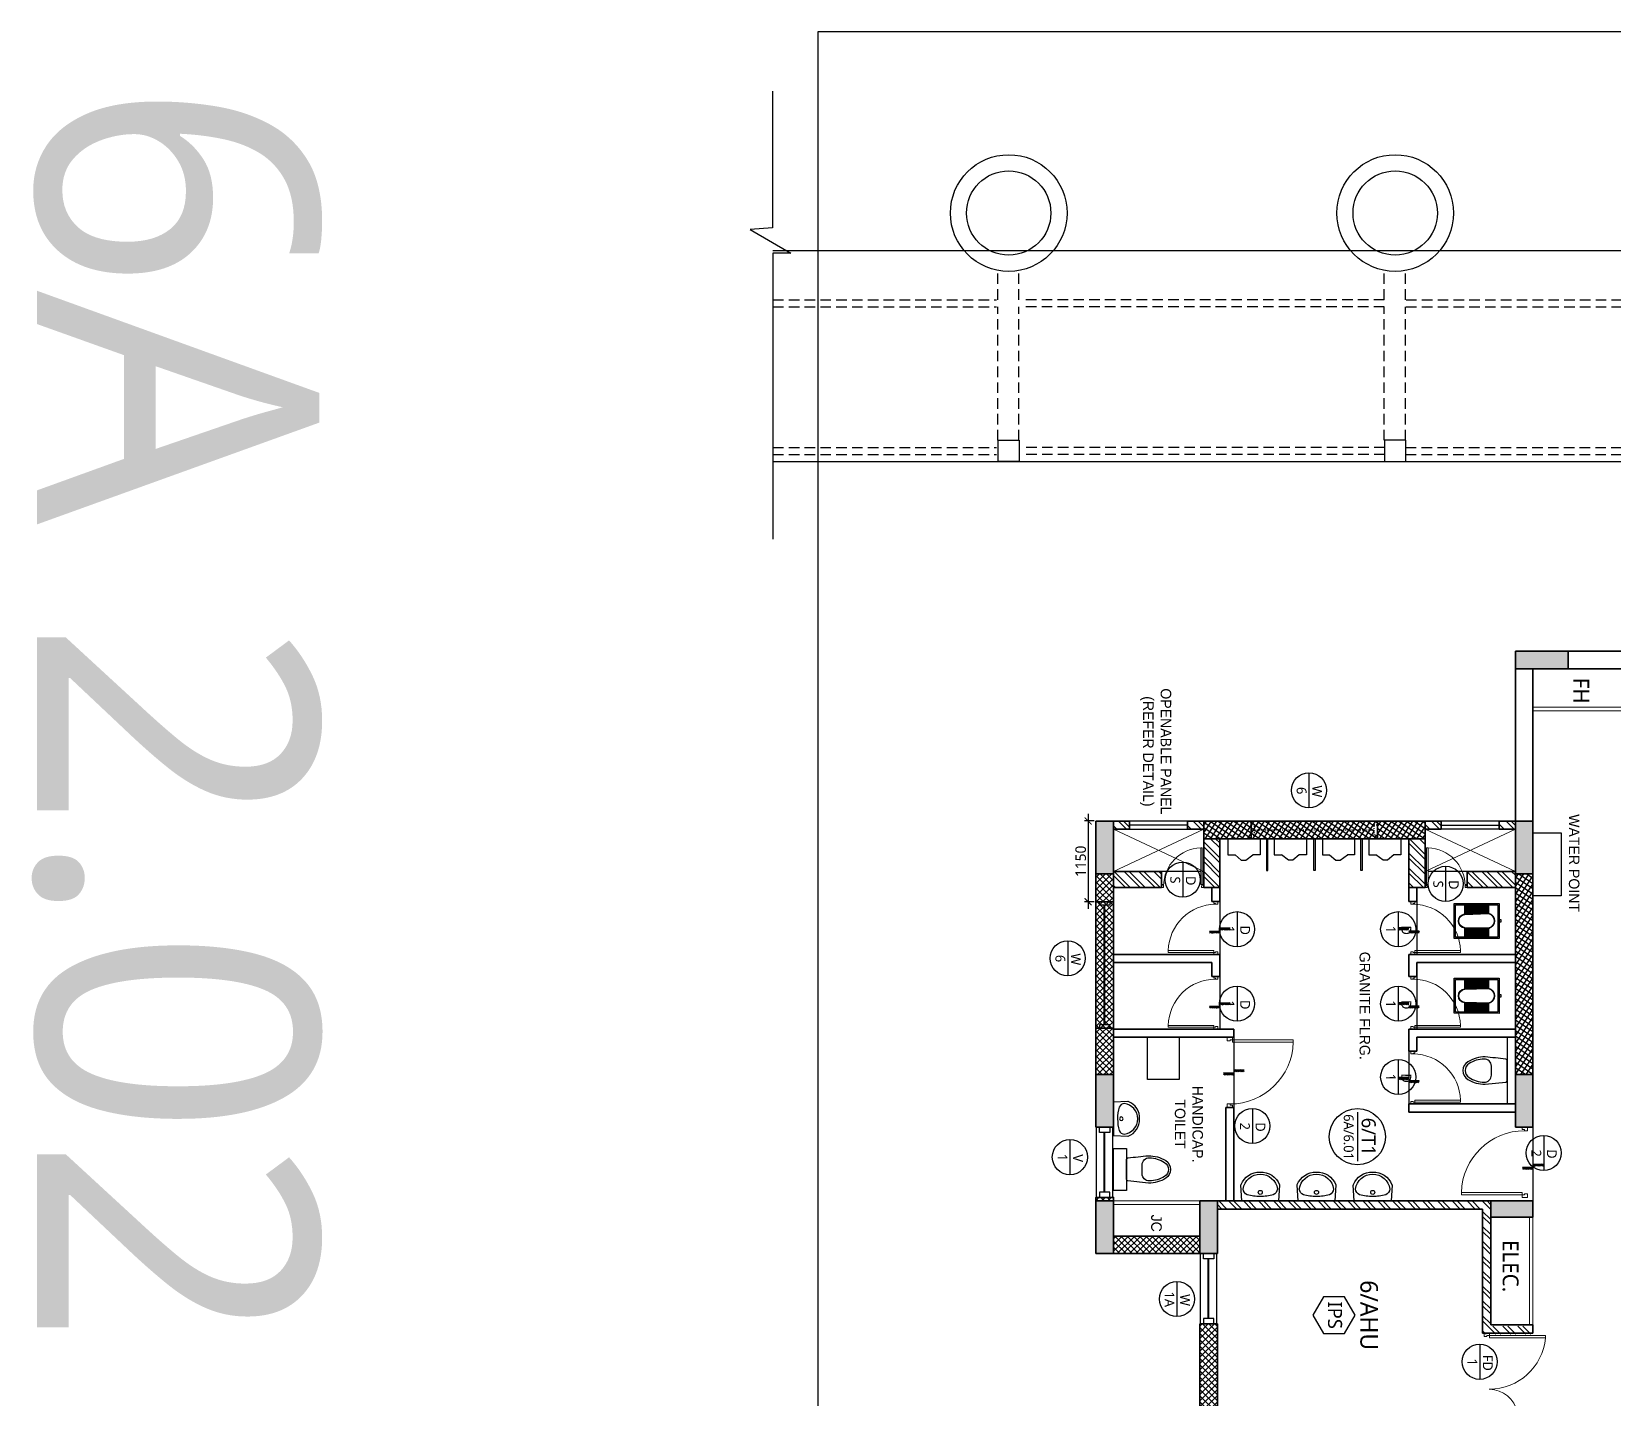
# Model space of a CAD drawing. Header units: millimetres. Extents: x -1127141 to 1597693, y -1835560 to -399335.
# Drawn here: x 1324417 to 1346928, y -497711 to -478260 of the extents above; entities that cross this region are included whole.
import ezdxf
from ezdxf.enums import TextEntityAlignment as Align

# ---------------------------------------------------------------- set-up
doc = ezdxf.new("R2010")
doc.units = ezdxf.units.MM
doc.header["$MEASUREMENT"] = 0
doc.header["$PDMODE"] = 67
for name, pattern in [('ACAD_ISO03W100', [30, 12, -18]), ('ACAD_ISO05W100', [36, 24, -3, 0, -3, 0, -3, 0, -3]), ('DASHED', [0.75, 0.5, -0.25])]:
    doc.linetypes.add(name, pattern=pattern)
for name, color, linetype in [('A-Anno Tags', 6, 'Continuous'), ('A-Elevation', 4, 'Continuous'), ('A-Sanitory', 181, 'Continuous'), ('A-Steps', 3, 'Continuous'), ('A-Wall Patt', 8, 'Continuous'), ('A-Window', 4, 'Continuous'), ('Anno_Frames', 7, 'Continuous'), ('Anno_Labels', 7, 'Continuous'), ('L-ELEV', 6, 'Continuous'), ('S-Conc Patt', 9, 'Continuous')]:
    doc.layers.add(name, color=color, linetype=linetype)
for name, color, linetype, lineweight in [('A-Detail Lines', 8, 'Continuous', 25), ('A-Door', 4, 'Continuous', 9), ('A-Wall Sec', 1, 'Continuous', 30), ('Ann_TitleBlock 2', 5, 'Continuous', 25), ('Anno_Tittleblock', 5, 'Continuous', 13), ('column hatch', 12, 'Continuous', 5), ('Hatch', 9, 'Continuous', 0), ('S-Concrete', 40, 'Continuous', 30)]:
    doc.layers.add(name, color=color, linetype=linetype, lineweight=lineweight)
doc.styles.add('IIITD @ 100', font='trebuc.ttf', dxfattribs={"height": 210})
doc.styles.get("Standard").update_dxf_attribs({"font": 'trebuc.ttf'})
doc.styles.add('TITLE', font='swissel.ttf', dxfattribs={"height": 4.3})
doc.dimstyles.new('IIITD_WD_M @ 100', dxfattribs={"dimscale": 100, "dimtxt": 1.5, "dimasz": 1, "dimexe": 0.5, "dimexo": 0.25, "dimgap": 0.3, "dimtad": 1, "dimdec": 0, "dimrnd": 5, "dimzin": 0, "dimdsep": 46, "dimtxsty": 'Standard', "dimblk": 'ARCHTICK', "dimcen": 0.2, "dimdle": 1, "dimclrd": 256, "dimclre": 256, "dimadec": 0, "dimazin": 0, "dimtfac": 1, "dimtdec": 0, "dimtofl": 0, "dimtmove": 0, "dimatfit": 0, "dimfxl": 2, "dimfxlon": 1, "dimtolj": 1, "dimtzin": 0, "dimlwd": -1, "dimlwe": -1, "dimarcsym": 0})

# ---------------------------------------------------------------- blocks, each defined once
blk = doc.blocks.new('ABL_Door_S - 1000 x 2100-11-3 Second Floor Lvl')
at = {"layer": 'A-Door', "color": 5}
for p, q in [((-500, 38), (-450, 38)), ((-500, -38), (-500, 38)), ((-450, 38), (-450, -3)), ((450, 38), (450, -3)), ((500, 38), (450, 38)), ((500, -38), (500, 38)), ((-500, -38), (-465, -38)), ((-465, -3), (-450, -3)), ((-465, -38), (-465, -3)), ((-430, -38), (-465, -38)), ((465, -3), (450, -3)), ((465, -38), (465, -3)), ((500, -38), (465, -38))]:
    blk.add_line(p, q, dxfattribs=at)
at = {"layer": 'A-Door', "color": 5, "lineweight": 18}
for p, q in [((-465, -38), (-465, -903)), ((-430, -38), (-430, -903)), ((-430, -903), (-465, -903))]:
    blk.add_line(p, q, dxfattribs=at)
at = {"layer": 'A-Door'}
blk.add_arc((-450, -2), 900, 271.2981, 359.9894, dxfattribs=at)
blk = doc.blocks.new('Door 1200')
at = {"layer": 'A-Door', "color": 5, "lineweight": 18}
for p, q in [((524084, 16182), (524084, 16132)), ((524084, 16182), (524159, 16182)), ((524084, 16132), (524124, 16132)), ((524124, 16147), (524124, 16132)), ((524159, 16147), (524124, 16147)), ((524159, 16182), (524159, 16147)), ((524159, 16147), (524557, 16147)), ((524159, 16112), (524159, 16147)), ((524159, 16112), (524557, 16112)), ((524557, 16147), (524557, 16112)), ((524084, 15032), (524124, 15032)), ((524084, 14982), (524084, 15032)), ((524084, 14982), (524159, 14982)), ((524124, 15017), (524124, 15032)), ((524159, 15017), (524124, 15017)), ((524159, 15052), (524159, 15017)), ((524159, 15052), (524958, 15052)), ((524159, 14982), (524159, 15017)), ((524159, 15017), (524958, 15017)), ((524958, 15017), (524958, 15052))]:
    blk.add_line(p, q, dxfattribs=at)
at = {"layer": 'A-Door', "lineweight": 18}
for centre, radius, start, end in [((524155, 16193), 411, 270.5695, 348.692), ((524157, 14978), 804, 5.3147, 89.8716)]:
    blk.add_arc(centre, radius, start, end, dxfattribs=at)
blk = doc.blocks.new('Col Hostel Boys')
at = {"layer": 'S-Conc Patt'}
h = blk.add_hatch(color=256, dxfattribs=at)
h.paths.add_polyline_path([(288406, -75967), (288856, -75967), (288856, -76217), (288406, -76217)])
h.paths.add_polyline_path([(288406, -75667), (288856, -75667), (288856, -75917), (288406, -75917)])
h.paths.add_polyline_path([(306515, -68895), (307251, -68752), (307298, -68997), (306562, -69140)])
h.paths.add_polyline_path([(290847, -72197), (290799, -71951), (291820, -71753), (291868, -71998)])
h.paths.add_polyline_path([(303510, -69735), (303462, -69490), (304483, -69291), (304531, -69537)])
h.paths.add_polyline_path([(300344, -70351), (300296, -70105), (301317, -69907), (301365, -70152)])
h.paths.add_polyline_path([(297178, -70966), (297131, -70721), (298152, -70522), (298199, -70768)])
h.paths.add_polyline_path([(294013, -71581), (293965, -71336), (294986, -71137), (295033, -71383)])
h.paths.add_polyline_path([(301924, -61578), (301877, -61333), (302897, -61134), (302945, -61380)])
h.paths.add_polyline_path([(298759, -62193), (298711, -61948), (299732, -61750), (299779, -61995)])
h.paths.add_polyline_path([(295592, -62807), (295545, -62561), (296566, -62363), (296613, -62608)])
h.paths.add_polyline_path([(286095, -64653), (286047, -64407), (287068, -64209), (287116, -64454)])
h.paths.add_polyline_path([(289261, -64038), (289213, -63792), (290234, -63594), (290282, -63839)])
h.paths.add_polyline_path([(292427, -63422), (292379, -63177), (293400, -62978), (293448, -63224)])
h.paths.add_polyline_path([(300549, -66714), (300593, -66940), (299857, -67083), (299813, -66857)])
h.paths.add_polyline_path([(300219, -65017), (300263, -65242), (299527, -65385), (299483, -65160)])
h.paths.add_polyline_path([(294217, -67945), (294261, -68171), (293525, -68314), (293481, -68088)])
h.paths.add_polyline_path([(293887, -66247), (293931, -66473), (293195, -66616), (293151, -66390)])
h.paths.add_polyline_path([(287865, -69180), (287909, -69405), (287173, -69549), (287129, -69323)])
h.paths.add_polyline_path([(287535, -67482), (287579, -67708), (286843, -67851), (286799, -67625)])
h.paths.add_polyline_path([(310825, -66438), (310682, -65702), (310927, -65654), (311071, -66390)])
h.paths.add_polyline_path([(283908, -75917), (283158, -75917), (283158, -75667), (283908, -75667)])
h.paths.add_polyline_path([(280813, -75917), (280063, -75917), (280063, -75667), (280813, -75667)])
h.paths.add_polyline_path([(277778, -75917), (277028, -75917), (277028, -75667), (277778, -75667)])
h.paths.add_polyline_path([(306738, -65512), (306149, -65626), (306193, -65852), (306782, -65738)])
h.paths.add_polyline_path([(310231, -63380), (310088, -62644), (310333, -62597), (310476, -63333)])
h.paths.add_polyline_path([(309492, -59577), (309348, -58841), (309594, -58793), (309737, -59530)])
h.paths.add_polyline_path([(305137, -59660), (305579, -59574), (305623, -59800), (305181, -59885)])
h.paths.add_polyline_path([(305728, -62122), (305642, -61680), (305868, -61636), (305953, -62078)])
h.paths.add_polyline_path([(307471, -59664), (307385, -59223), (307611, -59179), (307697, -59621)])
h.paths.add_polyline_path([(308253, -63688), (308167, -63247), (308393, -63203), (308479, -63645)])
h.paths.add_polyline_path([(308073, -61554), (307631, -61640), (307587, -61414), (308029, -61328)])
h.paths.add_polyline_path([(306254, -63622), (306340, -64064), (306114, -64108), (306028, -63666)])
h.paths.add_polyline_path([(281757, -62758), (281021, -62901), (280973, -62655), (281709, -62512)])
h.paths.add_polyline_path([(283927, -68418), (283813, -67829), (284038, -67785), (284153, -68374)])
h.paths.add_polyline_path([(283226, -70316), (282490, -70459), (282446, -70234), (283183, -70090)])
h.paths.add_polyline_path([(283807, -63867), (283070, -64010), (283023, -63765), (283759, -63622)])
h.paths.add_polyline_path([(289544, -77987), (289544, -78196), (289656, -78385), (289562, -78465), (289473, -78538), (289314, -78287), (289314, -77987)])
h.paths.add_polyline_path([(282843, -76217), (282243, -76217), (282243, -75967), (282843, -75967)])
h.paths.add_polyline_path([(277778, -76217), (277028, -76217), (277028, -75967), (277778, -75967)])
h.paths.add_polyline_path([(285498, -75967), (286098, -75967), (286098, -76217), (285498, -76217)])
h.paths.add_polyline_path([(280813, -76217), (280063, -76217), (280063, -75967), (280813, -75967)])
h.paths.add_polyline_path([(282896, -68618), (282160, -68761), (282112, -68516), (282849, -68373)])
h.paths.add_polyline_path([(283905, -73806), (283169, -73949), (283121, -73704), (283857, -73561)])
h.paths.add_polyline_path([(283524, -62414), (282788, -62557), (282740, -62312), (283476, -62169)])
h.paths.add_polyline_path([(278215, -63446), (277479, -63589), (277431, -63344), (278167, -63201)])
h.paths.add_polyline_path([(279358, -69306), (278621, -69449), (278574, -69204), (279310, -69061)])
h.paths.add_polyline_path([(288587, -72896), (287777, -73053), (287730, -72808), (288540, -72650)])
h.paths.add_polyline_path([(277278, -69455), (277278, -70103), (277028, -70103), (277028, -69503)])
h.paths.add_polyline_path([(299093, -103107), (298343, -103107), (298343, -102857), (299093, -102857)])
h.paths.add_polyline_path([(299093, -97827), (298343, -97827), (298343, -97597), (299093, -97597)])
h.paths.add_polyline_path([(299093, -94297), (298343, -94297), (298343, -94047), (299093, -94047)])
h.paths.add_polyline_path([(299093, -99557), (298343, -99557), (298343, -99327), (299093, -99327)])
h.paths.add_polyline_path([(293833, -103107), (293083, -103107), (293083, -102857), (293833, -102857)])
h.paths.add_polyline_path([(293833, -97827), (293083, -97827), (293083, -97597), (293833, -97597)])
h.paths.add_polyline_path([(293833, -94297), (293083, -94297), (293083, -94047), (293833, -94047)])
h.paths.add_polyline_path([(293833, -99557), (293083, -99557), (293083, -99327), (293833, -99327)])
h.paths.add_polyline_path([(288573, -97827), (287823, -97827), (287823, -97597), (288573, -97597)])
h.paths.add_polyline_path([(283728, -92027), (282978, -92027), (282978, -92277), (283728, -92277)])
h.paths.add_polyline_path([(280063, -92027), (280813, -92027), (280813, -92277), (280063, -92277)])
h.paths.add_polyline_path([(277028, -92027), (277778, -92027), (277778, -92277), (277028, -92277)])
h.paths.add_polyline_path([(308478, -94297), (307878, -94297), (307878, -94047), (308478, -94047)])
h.paths.add_polyline_path([(283803, -94047), (283053, -94047), (283053, -94297), (283803, -94297)])
h.paths.add_polyline_path([(288573, -94297), (287823, -94297), (287823, -94047), (288573, -94047)])
h.paths.add_polyline_path([(304278, -94297), (303678, -94297), (303678, -94047), (304278, -94047)])
h.paths.add_polyline_path([(307878, -97597), (308478, -97597), (308478, -97827), (307878, -97827)])
h.paths.add_polyline_path([(304278, -97827), (303678, -97827), (303678, -97597), (304278, -97597)])
h.paths.add_polyline_path([(285603, -104067), (284853, -104067), (284853, -103817), (285603, -103817)])
h.paths.add_polyline_path([(277278, -99577), (277278, -98827), (277028, -98827), (277028, -99577)])
h.paths.add_polyline_path([(280198, -99577), (279448, -99577), (279448, -99327), (280198, -99327)])
h.paths.add_polyline_path([(285603, -105547), (284853, -105547), (284853, -105297), (285603, -105297)])
h.paths.add_polyline_path([(283803, -105547), (283053, -105547), (283053, -105297), (283803, -105297)])
h.paths.add_polyline_path([(283803, -99577), (283053, -99577), (283053, -99327), (283803, -99327)])
h.paths.add_polyline_path([(283803, -97827), (283053, -97827), (283053, -97597), (283803, -97597)])
h.paths.add_polyline_path([(284853, -99927), (284853, -99327), (285083, -99327), (285083, -99927)])
h.paths.add_polyline_path([(306043, -99777), (306043, -99327), (306273, -99327), (306273, -99777)])
h.paths.add_polyline_path([(303758, -99327), (304208, -99327), (304208, -99557), (303758, -99557)])
h.paths.add_polyline_path([(306043, -103817), (306043, -103367), (306273, -103367), (306273, -103817)])
h.paths.add_polyline_path([(303863, -103817), (303863, -103367), (304093, -103367), (304093, -103817)])
h.paths.add_polyline_path([(306273, -101687), (305823, -101687), (305823, -101457), (306273, -101457)])
h.paths.add_polyline_path([(303863, -101797), (303863, -101347), (304093, -101347), (304093, -101797)])
h.paths.add_polyline_path([(308063, -99927), (308063, -99327), (308293, -99327), (308293, -99927)])
h.paths.add_polyline_path([(287809, -90239), (287720, -90165), (287517, -90386), (287517, -90686), (287747, -90686), (287747, -90477), (287893, -90318)])
h.paths.add_polyline_path([(288313, -104067), (288313, -103317), (288063, -103317), (288063, -104067)])
h.paths.add_polyline_path([(308043, -103817), (308043, -103217), (308293, -103217), (308293, -103817)])
h.paths.add_polyline_path([(277028, -91727), (277778, -91727), (277778, -91977), (277028, -91977)])
h.paths.add_polyline_path([(286098, -91977), (285498, -91977), (285498, -91727), (286098, -91727)])
h.paths.add_polyline_path([(282243, -81227), (282843, -81227), (282843, -81457), (282243, -81457)])
h.paths.add_polyline_path([(282843, -91977), (282243, -91977), (282243, -91727), (282843, -91727)])
h.paths.add_polyline_path([(282243, -86487), (282843, -86487), (282843, -86717), (282243, -86717)])
h.paths.add_polyline_path([(280813, -81457), (280213, -81457), (280213, -81227), (280813, -81227)])
h.paths.add_polyline_path([(280813, -86717), (280213, -86717), (280213, -86487), (280813, -86487)])
h.paths.add_polyline_path([(280063, -91727), (280813, -91727), (280813, -91977), (280063, -91977)])
h.paths.add_polyline_path([(280198, -105547), (279448, -105547), (279448, -105297), (280198, -105297)])
h.paths.add_polyline_path([(277278, -81042), (277278, -81642), (277028, -81642), (277028, -81042)])
h.paths.add_polyline_path([(277278, -86302), (277278, -86903), (277028, -86903), (277028, -86302)])
h.paths.add_polyline_path([(286098, -81042), (286098, -81642), (285848, -81642), (285848, -81042)])
h.paths.add_polyline_path([(286098, -86302), (286098, -86902), (285848, -86902), (285848, -86302)])
h.paths.add_polyline_path([(288293, -99327), (288293, -100077), (288063, -100077), (288063, -99327)])
edge = h.paths.add_edge_path()
edge.add_line((313813, -103107), (313063, -103107))
edge.add_line((313063, -102857), (313813, -102857))
edge.add_line((313063, -103107), (313063, -102857))
edge.add_line((313813, -97827), (313063, -97827))
edge.add_line((313063, -97597), (313813, -97597))
edge.add_line((313063, -97827), (313063, -97597))
edge.add_line((313813, -94297), (313063, -94297))
edge.add_line((313063, -94047), (313813, -94047))
edge.add_line((313063, -94297), (313063, -94047))
edge.add_line((313813, -99557), (313063, -99557))
edge.add_line((313063, -99327), (313813, -99327))
edge.add_line((313063, -99557), (313063, -99327))
h.paths.add_polyline_path([(324333, -97827), (323583, -97827), (323583, -97597), (324333, -97597)])
h.paths.add_polyline_path([(324333, -94297), (323583, -94297), (323583, -94047), (324333, -94047)])
h.paths.add_polyline_path([(324093, -99327), (324093, -100077), (323863, -100077), (323863, -99327)])
h.paths.add_polyline_path([(319073, -103107), (318323, -103107), (318323, -102857), (319073, -102857)])
h.paths.add_polyline_path([(319073, -97827), (318323, -97827), (318323, -97597), (319073, -97597)])
h.paths.add_polyline_path([(319073, -94297), (318323, -94297), (318323, -94047), (319073, -94047)])
h.paths.add_polyline_path([(319073, -99557), (318323, -99557), (318323, -99327), (319073, -99327)])
h.paths.add_polyline_path([(313813, -103107), (313063, -103107), (313063, -102857), (313813, -102857)], flags=17)
h.paths.add_polyline_path([(313813, -97827), (313063, -97827), (313063, -97597), (313813, -97597)], flags=17)
h.paths.add_polyline_path([(313813, -94297), (313063, -94297), (313063, -94047), (313813, -94047)], flags=17)
h.paths.add_polyline_path([(313813, -99557), (313063, -99557), (313063, -99327), (313813, -99327)], flags=17)
h.paths.add_polyline_path([(331498, -104902), (331498, -104302), (331248, -104302), (331248, -104902)])
h.paths.add_polyline_path([(331498, -94297), (330898, -94297), (330898, -94047), (331498, -94047)])
h.paths.add_polyline_path([(327298, -94297), (326698, -94297), (326698, -94047), (327298, -94047)])
h.paths.add_polyline_path([(331498, -97827), (330898, -97827), (330898, -97597), (331498, -97597)])
h.paths.add_polyline_path([(327298, -97827), (326698, -97827), (326698, -97597), (327298, -97597)])
h.paths.add_polyline_path([(331498, -100077), (331498, -99327), (331248, -99327), (331248, -100077)])
h.paths.add_polyline_path([(326548, -104902), (327298, -104902), (327298, -104652), (326548, -104652)])
h.paths.add_polyline_path([(327298, -100077), (327298, -99327), (327068, -99327), (327068, -100077)])
h.paths.add_polyline_path([(323843, -104902), (323843, -104152), (324093, -104152), (324093, -104902)])
at = {"layer": 'S-Concrete', "lineweight": 35}
for p, q in [((277278, -98827), (277028, -98827)), ((277028, -98827), (277028, -99577)), ((277278, -99577), (277278, -98827)), ((279448, -99577), (279448, -99327)), ((279448, -99327), (280198, -99327)), ((280198, -99327), (280198, -99577)), ((283053, -99577), (283053, -99327)), ((283053, -99327), (283803, -99327)), ((283803, -99327), (283803, -99577)), ((284853, -99327), (285083, -99327)), ((284853, -99927), (284853, -99327)), ((285083, -99327), (285083, -99927)), ((277028, -99577), (277278, -99577)), ((280198, -99577), (279448, -99577)), ((283803, -99577), (283053, -99577)), ((285083, -99927), (284853, -99927)), ((284853, -104067), (284853, -103817)), ((284853, -103817), (285603, -103817)), ((285603, -103817), (285603, -104067)), ((285603, -104067), (284853, -104067)), ((279448, -105547), (279448, -105297)), ((279448, -105297), (280198, -105297)), ((280198, -105297), (280198, -105547)), ((283053, -105547), (283053, -105297)), ((283053, -105297), (283803, -105297)), ((283803, -105297), (283803, -105547)), ((284853, -105547), (284853, -105297)), ((284853, -105297), (285603, -105297)), ((285603, -105297), (285603, -105547)), ((280198, -105547), (279448, -105547)), ((283803, -105547), (283053, -105547)), ((285603, -105547), (284853, -105547))]:
    blk.add_line(p, q, dxfattribs=at)
blk = doc.blocks.new('*U29')
at = {"layer": 'A-Anno Tags'}
blk.add_lwpolyline([(-250, 0), (250, 0)], dxfattribs=at)
blk.add_circle((0, 0), 250, dxfattribs=at)
at = {"layer": 'Anno_Frames', "color": 7}
for tag, rotation, p in [('ENTITY', 359.7608, (15, 185)), ('ENTITYNO', 0.1757, (4, -36))]:
    blk.add_attdef(tag, text='', height=140, rotation=rotation, dxfattribs=at).set_placement(p, align=Align.TOP_CENTER)
blk = doc.blocks.new('Door Tag')
blk.add_line((-3.5, 0), (3.5, 0))
blk.add_circle((0, 0), 4)
blk.add_attdef('DW_NAME', text='', height=2).set_placement((0, 0), align=Align.BOTTOM_CENTER)
blk.add_attdef('SHEET_NO', text='', height=1.4).set_placement((0.05, -0.54), align=Align.TOP_CENTER)
blk = doc.blocks.new('Win 1250')
at = {"layer": 'A-Window', "color": 2, "lineweight": 40}
blk.add_line((510529, 21610), (511379, 21610), dxfattribs=at)
at = {"layer": 'A-Window'}
for points in [[(510454, 21725), (511454, 21725)], [(510454, 21535), (510529, 21535), (510529, 21685), (510454, 21685)], [(511454, 21535), (511379, 21535), (511379, 21685), (511454, 21685)], [(510454, 21495), (511454, 21495)]]:
    blk.add_lwpolyline(points, dxfattribs=at)
blk = doc.blocks.new('Room Tag with Finish')
blk.add_lwpolyline([(0, 0), (-2.6, -1.5), (-2.6, -4.5), (0, -6), (2.6, -4.5), (2.6, -1.5)], close=True)
at = {"layer": 'Anno_Frames'}
blk.add_attdef('ROOM_NAME', text='', height=2.5, dxfattribs=at).set_placement((0, 0), align=Align.BOTTOM_CENTER)
blk.add_attdef('FF', text='', height=2, dxfattribs=at).set_placement((0, -1.85), align=Align.TOP_CENTER)
blk = doc.blocks.new('basin13_pl')
for points in [[(-412, -2, -0.32431), (-229, 275, -0.074195), (-226, 276), (0, 262), (0, -262), (-223, -275, -0.082611), (-232, -273, -0.313325), (-412, -2)], [(-382, 1, -0.373947), (-169, 245, -0.252869), (-89, 186, -0.078211), (-63, 1, -0.070813), (-89, -186, -0.2542), (-169, -244, -0.371653), (-382, 1)]]:
    blk.add_lwpolyline(points, format="xyb", close=True)
at = {"lineweight": -2}
blk.add_circle((-122, 1), 28.8, dxfattribs=at)
blk = doc.blocks.new('DROP')
at = {"layer": 'A-Detail Lines'}
h = blk.add_hatch(dxfattribs=at)
h.set_pattern_fill('ANSI31', color=256, scale=100, angle=-90, style=0)
h.set_pattern_definition([(45, (-30796.783, -8736.205), (8.838835, -8.838835), [])])
h.paths.add_polyline_path([(-46, 0), (-46, -147), (-75, -147), (-75, 0)])
h.paths.add_polyline_path([(0, 147), (0, 0), (-30, 0), (-30, 147)])
for p, q in [((-46, -147), (-46, 0)), ((0, 0), (0, 148))]:
    blk.add_line(p, q, dxfattribs=at)
blk = doc.blocks.new('urinal1')
at = {"layer": 'A-Sanitory'}
for p, q in [((0, 228.6), (228.6, 228.6)), ((0, 228.6), (0, -228.6)), ((228.6, 228.6), (228.6, 127)), ((304.8, 25.4), (228.6, 127)), ((304.8, -38.1), (304.8, 25.4)), ((228.6, -127), (304.8, -38.1)), ((228.6, -228.6), (228.6, -127)), ((0, -228.6), (228.6, -228.6))]:
    blk.add_line(p, q, dxfattribs=at)
blk = doc.blocks.new('Toil Hostel1')
at = {"color": 0, "linetype": 'ByBlock'}
blk.add_lwpolyline([(115, -427), (115, 523)], dxfattribs=at)
for points in [[(430, 243), (137, 213, 0.384412), (115, 188), (115, -92, 0.383904), (137, -117, 0.001434), (429, -147, 0.140641), (675, -77, 0.259738), (745, 48, 0.259738), (675, 173, 0.139471)], [(340, 113), (340, -17, 0.422961), (443, -117, 0.13189), (659, -52, 0.259738), (715, 48, 0.259738), (659, 148, 0.13189), (443, 213, 0.422961)]]:
    blk.add_lwpolyline(points, format="xyb", close=True, dxfattribs=at)
blk.add_arc((431, -122), 25, 264.2811, 270.16, dxfattribs=at)
blk = doc.blocks.new('closet6')
for p, q in [((120, 88), (120, 185)), ((130, 88), (130, 185)), ((140, 88), (140, 185)), ((150, 88), (150, 185)), ((160, 87), (160, 185)), ((170, 87), (170, 185)), ((180, 87), (180, 185)), ((190, 87), (190, 185)), ((200, 86), (200, 185)), ((210, 86), (210, 185)), ((220, 86), (220, 185)), ((230, 86), (230, 185)), ((240, 85), (240, 185)), ((250, 85), (250, 185)), ((260, 85), (260, 185)), ((270, 85), (270, 185)), ((280, 84), (280, 185)), ((290, 84), (290, 185)), ((300, 84), (300, 185)), ((310, 84), (310, 185)), ((320, 83), (320, 185)), ((330, 83), (330, 185)), ((340, 83), (340, 185)), ((350, 83), (350, 185)), ((360, 83), (360, 185)), ((370, 82), (370, 185)), ((380, 82), (380, 185)), ((390, 82), (390, 185)), ((390, 185), (390, 82)), ((120, -185), (120, -88)), ((130, -185), (130, -88)), ((140, -185), (140, -87)), ((150, -185), (150, -87)), ((160, -185), (160, -87)), ((170, -185), (170, -87)), ((180, -185), (180, -86)), ((190, -185), (190, -86)), ((200, -185), (200, -86)), ((210, -185), (210, -86)), ((220, -185), (220, -85)), ((230, -185), (230, -85)), ((240, -185), (240, -85)), ((250, -185), (250, -84)), ((260, -185), (260, -84)), ((270, -185), (270, -84)), ((280, -185), (280, -84)), ((290, -185), (290, -83)), ((300, -185), (300, -83)), ((310, -185), (310, -83)), ((320, -185), (320, -82)), ((330, -185), (330, -82)), ((340, -185), (340, -82)), ((350, -185), (350, -82)), ((360, -185), (360, -81)), ((370, -185), (370, -81)), ((380, -185), (380, -81)), ((390, -80), (390, -185)), ((390, -185), (390, -80))]:
    blk.add_line(p, q)
for points in [[(0, 200), (510, 200), (510, -200), (0, -200)], [(15, 185), (495, 185), (495, -185), (15, -185)]]:
    blk.add_lwpolyline(points, close=True)
blk.add_lwpolyline([(0, -15), (-20, -15), (-20, 15), (0, 15)])
for points in [[(120, 88), (390, 82, -0.899983), (390, -80), (121, -88, -0.799392)], [(121, 83), (390, 77, -0.897689), (390, -75), (121, -83, -0.793494), (121, 83)]]:
    blk.add_lwpolyline(points, format="xyb", close=True)
blk = doc.blocks.new('_ArchTick')
at = {"color": 0, "linetype": 'ByBlock', "const_width": 0.15}
blk.add_lwpolyline([(-0.5, -0.5), (0.5, 0.5)], dxfattribs=at)
blk = doc.blocks.new('*D439')
at = {"layer": 'A-Anno Tags', "transparency": 16777216}
for p, q in [((1339537, -489493), (1339403, -489493)), ((1339453, -489393), (1339453, -490743)), ((1339537, -490643), (1339403, -490643))]:
    blk.add_line(p, q, dxfattribs=at)
at = {"layer": 'Defpoints', "color": 0, "transparency": 16777216}
for p in [(1339562, -489493), (1339453, -490643), (1339562, -490643)]:
    blk.add_point(p, dxfattribs=at)
at = {"layer": 'A-Anno Tags', "transparency": 16777216, "xscale": 100, "yscale": 100, "zscale": 100}
for p, rotation in [((1339453, -489493), 90), ((1339453, -490643), 270)]:
    blk.add_blockref('_ArchTick', p, dxfattribs=dict(at, rotation=rotation))
at = {"layer": 'A-Anno Tags', "color": 0, "transparency": 16777216, "insert": (1339347, -490068), "char_height": 150, "attachment_point": 5, "rotation": 90}
blk.add_mtext('\\A1;1150', dxfattribs=at)
blk = doc.blocks.new('erwhrw4tyhe3')
at = {"color": 0, "linetype": 'ByBlock'}
blk.add_lwpolyline([(-314530, 117111), (-314349, 117111), (-314349, 116512), (-314530, 116512)], close=True, dxfattribs=at)
for points in [[(-314034, 116616), (-314327, 116647, -0.384412), (-314349, 116671), (-314349, 116951, -0.383904), (-314327, 116976, -0.001434), (-314035, 117006, -0.140641), (-313789, 116937, -0.259738), (-313719, 116811, -0.259738), (-313789, 116686, -0.139471)], [(-314124, 116747), (-314124, 116876, -0.422961), (-314021, 116976, -0.13189), (-313805, 116911, -0.259738), (-313749, 116811, -0.259738), (-313805, 116712, -0.13189), (-314021, 116647, -0.422961)]]:
    blk.add_lwpolyline(points, format="xyb", close=True, dxfattribs=at)
blk = doc.blocks.new('*U425')
at = {"layer": 'A-Anno Tags'}
blk.add_lwpolyline([(-250, 0), (250, 0)], dxfattribs=at)
blk.add_circle((0, 0), 250, dxfattribs=at)
at = {"layer": 'Anno_Frames', "color": 7}
for tag, rotation, p in [('ENTITY', 359.7608, (15, 185)), ('ENTITYNO', 0.1757, (4, -36))]:
    blk.add_attdef(tag, text='', height=140, rotation=rotation, dxfattribs=at).set_placement(p, align=Align.TOP_CENTER)
blk = doc.blocks.new('IIITD WD A1- L Format Library')
at = {"layer": 'Anno_Tittleblock', "color": 5}
blk.add_lwpolyline([(0, -7.57), (775, -7.57), (775, 573.91), (0, 573.91)], close=True, dxfattribs=at)
at = {"style": 'TITLE'}
for tag, p, height in [('PROJECT NAME 1', (779.17, 137.4), 2.98), ('PROJECT NAME 2', (779.17, 132.23), 2.98), ('PROJECT_NAME_3', (779.17, 127.37), 2.98), ('1:100@A1', (818.06, 91.92), 2.25), ('03.04.11', (821.96, 84.64), 2.25), ('A-2.03', (844.81, 84.28), 4), ('AC', (827.5, 76.14), 2.25), ('A', (858.85, 75.94), 3.66)]:
    blk.add_attdef(tag, p, '', height=height, dxfattribs=at)
for p in [(780.3, 113.01), (780.3, 106.37)]:
    blk.add_attdef('FIRST FLOOR PLAN', text='', height=3.39, dxfattribs=at).set_placement(p, align=Align.TOP_LEFT)

msp = doc.modelspace()

# ---------------------------------------------------------------- hatches: boundary and pattern name
at = {"layer": 'A-Wall Patt'}
h = msp.add_hatch(dxfattribs=at)
h.set_pattern_fill('ANSI32', color=256, scale=400, style=0)
h.set_pattern_definition([(315, (1341230.85, -490346.73), (106.066, 106.066), []), (315, (1341230.85, -490417.44), (106.066, 106.066), [])])
h.paths.add_polyline_path([(1341327.6, -490441.6), (1341327.6, -489746.6), (1341097.6, -489746.6), (1341097.6, -490211.6), (1341097.6, -490211.6), (1341097.6, -490326.6), (1341098.9, -490441.6)])
h.paths.add_polyline_path([(1340042.8, -489611.6), (1340042.8, -489496.6), (1339812.6, -489496.6), (1339812.6, -489611.5), (1339812.8, -489611.6)])
h.paths.add_polyline_path([(1340497.6, -490441.6), (1340497.6, -490211.5), (1339812.6, -490211.5), (1339812.6, -490441.5)])
h.paths.add_polyline_path([(1345532.6, -489611.6), (1345532.6, -489496.6), (1345302.6, -489496.6), (1345302.6, -489611.6)])
h.paths.add_polyline_path([(1345532.6, -490441.6), (1345532.6, -490211.6), (1344847.6, -490211.6), (1344847.6, -490441.6)])
h.paths.add_polyline_path([(1341097.6, -489611.6), (1341097.6, -489496.6), (1340867.8, -489496.6), (1340867.8, -489611.6)])
h.paths.add_polyline_path([(1344247.6, -489746.6), (1344017.6, -489746.6), (1344017.6, -490441.6), (1344247.6, -490441.6), (1344247.6, -490441.6), (1344247.6, -490326.6), (1344247.6, -490211.6), (1344247.6, -490211.6)])
h.paths.add_polyline_path([(1344247.6, -489496.6), (1344247.6, -489611.6), (1344477.6, -489611.6), (1344477.6, -489496.6)])
h = msp.add_hatch(dxfattribs=at)
h.set_pattern_fill('ANSI37', color=256, scale=500, angle=-90, style=0)
h.set_pattern_definition([(236, (1587702.445, -431867.266), (-51.814848, 34.949556), []), (146, (1587702.445, -431867.266), (34.949556, 51.814848), [])])
h.paths.add_polyline_path([(1341097.6, -489746.6), (1341097.6, -489696.6), (1341097.6, -489638.5), (1341097.6, -489611.6), (1343522.7, -489621.6), (1343522.7, -489696.6), (1343572.7, -489696.6), (1343572.7, -489746.6), (1343446.4, -489746.6)])
h.paths.add_polyline_path([(1341097.6, -489611.6), (1341097.6, -489569), (1341097.6, -489529.6), (1341097.6, -489496.6), (1343572.7, -489496.6), (1343572.7, -489546.6), (1343522.7, -489546.6), (1343522.7, -489621.6)])
h.paths.add_polyline_path([(1343572.7, -489746.6), (1343572.7, -489496.6), (1344247.6, -489496.6), (1344247.6, -489746.6)])
h = msp.add_hatch(dxfattribs=at)
h.set_pattern_fill('ANSI37', color=256, scale=500, style=0)
h.set_pattern_definition([(315, (1339752.12, -494880.857), (44.1942, 44.1942), []), (45, (1339752.12, -494880.857), (-44.1942, 44.1942), [])])
h.paths.add_polyline_path([(1339815.3, -494901.7), (1339815.3, -494851.7), (1339562.6, -494851.7), (1339562.6, -494901.7)])
h.paths.add_polyline_path([(1339812.6, -493101.7), (1339812.6, -490246.6), (1339562.6, -490246.6), (1339562.6, -493101.7)])
h.paths.add_polyline_path([(1341042.6, -495651.7), (1341042.6, -495401.7), (1339812.6, -495401.7), (1339812.6, -495651.7)])
h.paths.add_polyline_path([(1341292.6, -498111.7), (1341292.6, -496651.7), (1341042.6, -496651.7), (1341042.6, -498111.7)])
h.paths.add_polyline_path([(1342252.6, -499316.7), (1342252.6, -498111.7), (1341792.6, -498111.7), (1341792.6, -498361.7), (1342002.6, -498361.7), (1342002.6, -499316.7)])
h = msp.add_hatch(dxfattribs=at)
h.set_pattern_fill('ANSI37', color=256, scale=500, angle=-90, style=0)
h.set_pattern_definition([(236, (1092843.22, 80617.53), (-51.814848, 34.9495565), []), (146, (1092843.22, 80617.53), (34.9495565, 51.814848), [])])
h.paths.add_polyline_path([(1345782.6, -493101.6), (1345532.6, -493101.6), (1345532.6, -490246.6), (1345782.6, -490246.6)])
h = msp.add_hatch(dxfattribs=at)
h.set_pattern_fill('ANSI32', color=256, scale=400, style=0)
h.set_pattern_definition([(315, (1445109.93, -290048.31), (106.06602, 106.06602), []), (315, (1445109.93, -290119.02), (106.06602, 106.06602), [])])
h.paths.add_polyline_path([(1345182.6, -495131.7), (1345182.6, -494901.7), (1341292.6, -494901.7), (1341292.6, -495016.7), (1345067.3, -495016.7), (1345067.3, -496796.7), (1345782.6, -496796.7), (1345782.6, -496681.7), (1345182.3, -496681.7), (1345182.3, -495131.7)])

# ---------------------------------------------------------------- linework, layer by layer
at = {"layer": 'A-Detail Lines', "linetype": 'DASHED', "ltscale": 300}
for p, q in [((1338167.6, -482076.2), (1338167.6, -481657.5)), ((1338467.6, -482076.2), (1338467.6, -481657.5)), ((1343667.6, -482076.2), (1343667.6, -481657.5)), ((1343967.6, -482076.2), (1343967.6, -481657.5)), ((1334967.8, -482076.2), (1338147.6, -482076.2)), ((1343667.6, -482076.2), (1338497.6, -482076.2)), ((1343977.6, -482076.2), (1349147.6, -482076.2)), ((1334967.8, -482176.2), (1338147.6, -482176.2)), ((1338167.6, -484076.2), (1338167.6, -482176.2)), ((1338467.6, -484076.2), (1338467.6, -482176.2)), ((1343667.6, -482176.2), (1338497.6, -482176.2)), ((1343667.6, -484076.2), (1343667.6, -482176.2)), ((1343967.6, -484076.2), (1343967.6, -482176.2)), ((1343977.6, -482176.2), (1349147.6, -482176.2)), ((1334967.8, -484176.2), (1338147.6, -484176.2)), ((1343672.6, -484176.2), (1338497.6, -484176.2)), ((1343972.6, -484176.2), (1349147.6, -484176.2)), ((1334967.8, -484276.2), (1338147.6, -484276.2)), ((1343672.6, -484276.2), (1338497.6, -484276.2)), ((1343972.6, -484276.2), (1349147.6, -484276.2))]:
    msp.add_line(p, q, dxfattribs=at)
at = {"layer": 'A-Detail Lines'}
for p, q in [((1341327.8, -490641.6), (1341327.8, -491391.6)), ((1341327.8, -491706.6), (1341327.8, -492456.6)), ((1341527.2, -492571.6), (1341527, -493571.6)), ((1344017.6, -492771.6), (1344017.6, -493521.6)), ((1345782.6, -493851.7), (1345782.6, -494901.7))]:
    msp.add_line(p, q, dxfattribs=at)
for points in [[(1341990.1, -489746.6), (1341990.1, -490196.6), (1342010.1, -490196.6), (1342010.1, -489746.6)], [(1342682.7, -489746.6), (1342682.7, -490196.6), (1342662.7, -490196.6), (1342662.7, -489746.6)], [(1343355.1, -489746.6), (1343355.1, -490196.6), (1343335.1, -490196.6), (1343335.1, -489746.6)]]:
    msp.add_lwpolyline(points, close=True, dxfattribs=at)
at = {"layer": 'A-Detail Lines', "linetype": 'Continuous'}
msp.add_lwpolyline([(1346182.6, -489661.2), (1346182.6, -490561.2), (1345782.6, -490561.2), (1345782.6, -489661.2)], close=True, dxfattribs=at)
at = {"layer": 'A-Door'}
for p, q in [((1345732.6, -495131.7), (1345732.6, -496666.7)), ((1345782.6, -495131.7), (1345782.6, -496666.7))]:
    msp.add_line(p, q, dxfattribs=at)
for points in [[(1345782.6, -487876.2), (1348217.6, -487876.2)], [(1345782.6, -487926.2), (1348217.6, -487926.2)], [(1339812.6, -494901.7), (1341042.6, -494901.7)], [(1339812.6, -494951.7), (1341042.6, -494951.7)]]:
    msp.add_lwpolyline(points, dxfattribs=at)
at = {"layer": 'A-Elevation', "linetype": 'Continuous'}
for p, q in [((1340867.8, -489496.6), (1340042.8, -489496.6)), ((1340867.8, -489554.1), (1340042.8, -489554.1)), ((1345302.6, -489496.6), (1344477.6, -489496.6)), ((1344477.6, -489554.1), (1345302.6, -489554.1)), ((1340042.8, -489611.6), (1340867.8, -489611.6)), ((1345302.6, -489611.6), (1344477.6, -489611.6)), ((1341055.6, -490211.6), (1340497.6, -490211.6)), ((1341097.6, -490211.6), (1341076.6, -490211.6)), ((1344268.8, -490211.6), (1344247.6, -490211.6)), ((1344847.6, -490211.6), (1344289.8, -490211.6))]:
    msp.add_line(p, q, dxfattribs=at)
at = {"layer": 'A-Steps'}
msp.add_lwpolyline([(1334958.7, -479107.9), (1334958.7, -481053.6), (1334641.3, -481076.8), (1335224, -481413.2), (1334967.8, -481413.2), (1334967.8, -485483.4)], dxfattribs=at)
at = {"layer": 'A-Wall Patt'}
msp.add_lwpolyline([(1391362.5, -478259.6), (1391362.5, -552566.2), (1335611.2, -552566.2), (1335611.2, -478259.6)], close=True, dxfattribs=at)
at = {"layer": 'A-Wall Sec', "lineweight": 35}
for p, q in [((1345532.6, -487076.2), (1345532.6, -489496.6)), ((1348332.6, -487076.2), (1345552.6, -487076.2)), ((1345782.6, -489496.6), (1345782.6, -487326.2)), ((1345782.6, -487326.2), (1348332.6, -487326.2)), ((1340042.8, -489496.6), (1339812.6, -489496.6)), ((1340042.8, -489611.6), (1340042.8, -489496.6)), ((1341772.7, -489496.6), (1340867.8, -489496.6)), ((1340867.8, -489496.6), (1340867.8, -489611.6)), ((1341097.6, -490211.6), (1341097.6, -489496.6)), ((1344477.6, -489496.6), (1341772.7, -489496.6)), ((1341772.7, -489496.6), (1341772.7, -489746.6)), ((1343572.7, -489496.6), (1343572.7, -489746.6)), ((1344247.6, -490211.6), (1344247.6, -489496.6)), ((1344477.6, -489611.6), (1344477.6, -489496.6)), ((1345532.6, -489496.6), (1345302.6, -489496.6)), ((1345302.6, -489496.6), (1345302.6, -489611.6)), ((1340042.8, -489611.6), (1339812.6, -489611.6)), ((1341097.6, -489611.6), (1340867.8, -489611.6)), ((1341772.7, -489746.6), (1341097.6, -489746.6)), ((1341327.6, -490441.6), (1341327.6, -489746.6)), ((1344247.6, -489746.6), (1341772.7, -489746.6)), ((1344017.6, -490441.6), (1344017.6, -489746.6)), ((1344477.6, -489611.6), (1344247.6, -489611.6)), ((1345532.6, -489611.6), (1345302.6, -489611.6)), ((1345532.6, -489956.6), (1345532.6, -490211.6)), ((1345782.6, -493101.7), (1345782.6, -489941.7)), ((1339562.6, -490246.6), (1339562.6, -493101.7)), ((1339812.6, -490096.6), (1339812.6, -490211.5)), ((1339812.6, -490211.5), (1340497.6, -490211.6)), ((1339812.6, -490246.6), (1339812.6, -493101.7)), ((1340497.6, -490211.6), (1340497.6, -490441.6)), ((1341097.6, -490211.6), (1341097.6, -490441.6)), ((1344247.6, -490211.6), (1344247.6, -490441.6)), ((1344847.6, -490211.6), (1344847.6, -490441.6)), ((1344847.6, -490211.6), (1345532.6, -490211.6)), ((1345532.6, -490246.6), (1345532.6, -493101.7)), ((1340497.6, -490441.6), (1339812.6, -490441.5)), ((1341327.6, -490441.6), (1341097.6, -490441.6)), ((1341212.6, -490441.6), (1341212.6, -490641.6)), ((1341327.6, -490441.6), (1341327.6, -490641.6)), ((1344017.6, -490441.6), (1344017.6, -490641.6)), ((1344247.6, -490441.6), (1344017.6, -490441.6)), ((1344132.6, -490441.6), (1344132.6, -490641.6)), ((1345532.6, -490441.6), (1344847.6, -490441.6)), ((1339562.4, -490643), (1339812.4, -490643)), ((1341327.6, -490641.6), (1341212.6, -490641.6)), ((1344017.6, -490641.6), (1344132.6, -490641.6)), ((1341327.6, -491391.6), (1339812.6, -491391.6)), ((1341327.6, -491391.6), (1341327.6, -491706.6)), ((1344017.6, -491391.6), (1345532.6, -491391.6)), ((1344017.6, -491391.6), (1344017.6, -491706.6)), ((1341212.6, -491506.6), (1339812.6, -491506.6)), ((1341212.6, -491506.6), (1341212.6, -491706.6)), ((1344132.6, -491506.6), (1345532.6, -491506.6)), ((1344132.6, -491506.6), (1344132.6, -491706.6)), ((1341327.6, -491706.6), (1341212.6, -491706.6)), ((1344017.6, -491706.6), (1344132.6, -491706.6)), ((1339562.4, -492443), (1339812.4, -492443)), ((1341527, -492456.6), (1339812.6, -492456.6)), ((1341527, -492456.6), (1341527, -492571.6)), ((1344017.6, -492456.6), (1344017.6, -492771.6)), ((1344017.6, -492456.6), (1345532.6, -492456.6)), ((1341527, -492571.6), (1339812.6, -492571.6)), ((1344132.6, -492571.6), (1344132.6, -492771.6)), ((1344132.6, -492571.6), (1345532.6, -492571.6)), ((1344017.6, -492771.6), (1344132.6, -492771.6)), ((1341412, -493571.6), (1341412, -494901.7)), ((1341412, -493571.6), (1341527, -493571.6)), ((1341527, -493571.6), (1341527, -494901.7)), ((1344017.6, -493521.6), (1344017.6, -493636.6)), ((1344017.6, -493521.6), (1345532.6, -493521.6)), ((1344017.6, -493636.6), (1345532.6, -493636.6)), ((1345322.6, -494901.7), (1341292.6, -494901.7)), ((1341292.6, -495016.7), (1345067.3, -495016.7)), ((1345067.3, -496781.7), (1345067.3, -495016.7)), ((1345182.3, -495131.7), (1345322.6, -495131.7)), ((1345182.3, -496666.7), (1345182.3, -495131.7)), ((1345782.6, -495131.7), (1345742.6, -495131.7)), ((1341042.6, -495401.7), (1339812.6, -495401.7)), ((1341042.6, -495651.7), (1339812.6, -495651.7)), ((1341042.6, -496651.7), (1341042.6, -498111.7)), ((1341042.6, -496651.7), (1341292.6, -496651.7)), ((1341292.6, -498111.7), (1341292.6, -496651.7)), ((1345782.6, -496781.7), (1345067.3, -496781.7)), ((1345182.3, -496666.7), (1345782.6, -496666.7)), ((1345782.6, -496666.7), (1345782.6, -496781.7))]:
    msp.add_line(p, q, dxfattribs=at)
msp.add_lwpolyline([(1339815.3, -494901.7), (1339815.3, -494851.7), (1339562.6, -494851.7), (1339562.6, -494901.7)], close=True, dxfattribs=at)
at = {"layer": 'A-Window', "linetype": 'ACAD_ISO03W100'}
msp.add_line((1341822.7, -489621.6), (1343522.7, -489621.6), dxfattribs=at)
at = {"layer": 'A-Window', "color": 2, "lineweight": 40}
msp.add_line((1339687.4, -492393), (1339687.4, -490693), dxfattribs=at)
at = {"layer": 'A-Window', "linetype": 'ACAD_ISO03W100'}
for points in [[(1341772.7, -489696.6), (1341822.7, -489696.6), (1341822.7, -489546.6), (1341772.7, -489546.6)], [(1343572.7, -489696.6), (1343522.7, -489696.6), (1343522.7, -489546.6), (1343572.7, -489546.6)]]:
    msp.add_lwpolyline(points, dxfattribs=at)
at = {"layer": 'A-Window'}
for points in [[(1339762.4, -490643), (1339762.4, -490693), (1339612.4, -490693), (1339612.4, -490643)], [(1339762.4, -492443), (1339762.4, -492393), (1339612.4, -492393), (1339612.4, -492443)]]:
    msp.add_lwpolyline(points, dxfattribs=at)
at = {"layer": 'Hatch', "linetype": 'Continuous'}
for p, q in [((1341097.6, -489611.6), (1339812.6, -490211.5)), ((1341097.6, -490211.6), (1339812.8, -489611.6)), ((1344247.6, -490211.6), (1345532.6, -489611.6)), ((1344247.6, -489611.6), (1345532.6, -490211.5))]:
    msp.add_line(p, q, dxfattribs=at)
at = {"layer": 'L-ELEV'}
for p, q in [((1334967.8, -481376.2), (1387115.3, -481376.2)), ((1334967.8, -484376.2), (1356242.6, -484376.2)), ((1344132.6, -490641.6), (1344132.6, -491391.6)), ((1344132.6, -491706.6), (1344132.6, -492456.6))]:
    msp.add_line(p, q, dxfattribs=at)
msp.add_lwpolyline([(1340297.2, -493171.6), (1340297.2, -492571.6), (1340747.2, -492571.6), (1340747.2, -493171.6)], close=True, dxfattribs=at)
at = {"layer": 'S-Concrete'}
msp.add_line((1339812.6, -489496.6), (1339812.6, -489611.6), dxfattribs=at)
for points in [[(1338172.6, -484076.2), (1338472.6, -484076.2), (1338472.6, -484376.2), (1338172.6, -484376.2)], [(1343972.6, -484076.2), (1343672.6, -484076.2), (1343672.6, -484376.2), (1343972.6, -484376.2)]]:
    msp.add_lwpolyline(points, close=True, dxfattribs=at)
for centre, radius in [((1338322.6, -480841.2), 830), ((1343822.6, -480841.2), 830), ((1338322.6, -480841.2), 600), ((1343822.6, -480841.2), 600)]:
    msp.add_circle(centre, radius, dxfattribs=at)

# ---------------------------------------------------------------- block references
at = {"layer": 'A-Anno Tags'}
ref = msp.add_blockref('Door Tag', (1343285.3, -493986.9), dxfattribs=dict(at, xscale=100, yscale=100, zscale=100, rotation=270.0000000000001))
ref.add_attrib('DW_NAME', '6/T1', dxfattribs={"layer": 'Anno_Labels', "height": 200, "rotation": 270}).set_placement((1343285.3, -493986.9), align=Align.BOTTOM_CENTER)
ref.add_attrib('SHEET_NO', '6A/6.01', dxfattribs={"layer": 'Anno_Labels', "height": 140, "rotation": 270}).set_placement((1343231, -493992.2), align=Align.TOP_CENTER)
at = {"layer": 'A-Anno Tags', "xscale": 100, "yscale": 100, "zscale": 100, "rotation": 270.0000000000001}
msp.add_blockref('Room Tag with Finish', (1343252, -496527.3), dxfattribs=at).add_auto_attribs({'ROOM_NAME': '6/AHU', 'FF': 'IPS'})
at = {"layer": 'A-Detail Lines', "linetype": 'ACAD_ISO05W100', "xscale": -1, "rotation": 270.0000000000001}
for p in [(1341327.8, -491016.6), (1341327.8, -492081.6), (1341527.2, -493034.2), (1345782.6, -494376.7)]:
    msp.add_blockref('DROP', p, dxfattribs=at)
at = {"layer": 'A-Detail Lines', "linetype": 'ACAD_ISO05W100', "rotation": 90.00000000000001}
for p in [(1344017.4, -491016.6), (1344017.4, -492081.6), (1344017.4, -493146.6)]:
    msp.add_blockref('DROP', p, dxfattribs=at)
at = {"layer": 'A-Door'}
for p, xscale, yscale, zscale, rotation in [((1340797.6, -490419.1), 0.5999973430698475, 0.5999973430698475, 0.5999973430698475, 180.0006617664411), ((1344547.8, -490419.1), -0.5999973430698475, 0.5999973430298269, 0.5999973430005868, 179.9993382335589), ((1341270.1, -491016.6), -0.7500321418046951, 0.7500321418046951, 0.7500321418065954, 270.0000000000001), ((1344075.1, -491016.6), 0.7500321418046951, 0.7500321418046951, 0.7500321418046951, 90.00000000000001), ((1341270.1, -492081.6), -0.7500321418046951, 0.7500321418046951, 0.7500321418065954, 270.0000000000001), ((1344075.1, -492081.6), 0.7500321418046951, 0.7500321418046951, 0.7500321418046951, 90.00000000000001), ((1344075.1, -493146.6), 0.7500321418046951, 0.7500321418046951, 0.7500321418046951, 90.00000000000001)]:
    msp.add_blockref('ABL_Door_S - 1000 x 2100-11-3 Second Floor Lvl', p, dxfattribs=dict(at, xscale=xscale, yscale=yscale, zscale=zscale, rotation=rotation))
at = {"layer": 'A-Door', "xscale": -1}
for p, rotation in [((1341469.5, -493071.6), 90), ((1345667.6, -494351.7), 270.0000000000001)]:
    msp.add_blockref('ABL_Door_S - 1000 x 2100-11-3 Second Floor Lvl', p, dxfattribs=dict(at, rotation=rotation))
at = {"layer": 'A-Sanitory', "rotation": 270.0000000000001}
for p in [(1341670.2, -489746.6), (1343015.2, -489746.6)]:
    msp.add_blockref('urinal1', p, dxfattribs=at)
at = {"layer": 'A-Sanitory', "xscale": -1, "rotation": 90}
for p in [(1342330, -489746.6), (1343675, -489746.6)]:
    msp.add_blockref('urinal1', p, dxfattribs=at)
at = {"layer": 'A-Sanitory', "xscale": 1.250000000021666, "yscale": 1.250000000021666, "zscale": 1.250000000021666, "rotation": 179.9639940150908}
for p in [(1345300.5, -490916.6), (1345300.5, -491981.6)]:
    msp.add_blockref('closet6', p, dxfattribs=at)
at = {"layer": 'A-Sanitory', "ltscale": 0.5}
for name, p, rotation in [('Toil Hostel1', (1345532.6, -492998.4), 180), ('basin13_pl', (1341901.8, -494901.7), 270.0000000000001), ('basin13_pl', (1342701.8, -494901.7), 270.0000000000001), ('basin13_pl', (1343501.8, -494901.7), 270.0000000000001)]:
    msp.add_blockref(name, p, dxfattribs=dict(at, rotation=rotation))
at = {"layer": 'A-Sanitory', "ltscale": 0.5, "xscale": -0.8999999999068677, "yscale": 0.9000000000232831, "zscale": 0.9}
msp.add_blockref('basin13_pl', (1339815.3, -493733.4), dxfattribs=at)
at = {"layer": 'A-Sanitory', "ltscale": 0.5}
msp.add_blockref('erwhrw4tyhe3', (1654345.7, -611263.9), dxfattribs=at)
at = {"layer": 'Ann_TitleBlock 2', "xscale": 95.87942333735619, "yscale": 95.87942333735619, "zscale": 95.87942333735619, "rotation": 269.9999999999998}
msp.add_blockref('IIITD WD A1- L Format Library', (1336336.5, -478259.6), dxfattribs=at)
at = {"layer": 'Anno_Frames', "rotation": 270.0000000000001}
for name, p, values in [('*U29', (1342596.1, -489057.6), {'ENTITY': 'W', 'ENTITYNO': '6'}), ('*U29', (1340798.5, -490329.4), {'ENTITY': 'D', 'ENTITYNO': 'S'}), ('*U29', (1344541, -490388.6), {'ENTITY': 'D', 'ENTITYNO': 'S'}), ('*U29', (1341571.8, -491034.1), {'ENTITY': 'D', 'ENTITYNO': '1'}), ('*U29', (1343865.9, -491034.1), {'ENTITY': 'D', 'ENTITYNO': '1'}), ('*U29', (1339162.5, -491447.1), {'ENTITY': 'W', 'ENTITYNO': '6'}), ('*U29', (1341571.8, -492094.2), {'ENTITY': 'D', 'ENTITYNO': '1'}), ('*U29', (1343865.9, -492094.2), {'ENTITY': 'D', 'ENTITYNO': '1'}), ('*U29', (1343865.9, -493138.6), {'ENTITY': 'D', 'ENTITYNO': '1'}), ('*U425', (1341789.8, -493834.6), {'ENTITY': 'D', 'ENTITYNO': '2'}), ('*U29', (1339193.1, -494278.1), {'ENTITY': 'V', 'ENTITYNO': '1'}), ('*U29', (1345936.9, -494217.8), {'ENTITY': 'D', 'ENTITYNO': '2'}), ('*U29', (1340716.9, -496297.1), {'ENTITY': 'W', 'ENTITYNO': '1A'}), ('*U29', (1345025.6, -497190.6), {'ENTITY': 'FD', 'ENTITYNO': '1'})]:
    msp.add_blockref(name, p, dxfattribs=at).add_auto_attribs(values)
at = {"layer": 'column hatch', "rotation": 90.00000000000001}
for p in [(1361297.4, -1005305.4), (1362777.4, -1007105.4)]:
    msp.add_blockref('Win 1250', p, dxfattribs=at)
at = {"layer": 'column hatch', "xscale": -1, "rotation": 180}
msp.add_blockref('Door 1200', (821003.7, -481799.3), dxfattribs=at)
at = {"layer": 'S-Concrete', "rotation": 270.0000000000001}
msp.add_blockref('Col Hostel Boys', (1445109.9, -210048.3), dxfattribs=at)

# ---------------------------------------------------------------- texts
at = {"layer": 'A-Anno Tags', "attachment_point": 5, "rotation": 270, "style": 'IIITD @ 100'}
for s, insert, char_height, width in [('FH', (1346471.1, -487638.8), 225, 2148.003), ('{\\fCentury Gothic|b0|i0|c0|p34;OPENABLE PANEL\\P(REFER DETAIL)}', (1340412.8, -488503.4), 150, 2092.677), ('{\\fCentury Gothic|b0|i0|c0|p34;WATER POINT}', (1346368.5, -490093.3), 150, 2085.485), ('{\\fCentury Gothic|b0|i0|c0|p34;GRANITE FLRG.}', (1343389.6, -492123.5), 150, 2092.677), ('{\\fCentury Gothic|b0|i0|c0|p34;HANDICAP.\\PTOILET}', (1340886.1, -493807.7), 150, 2092.677), ('{\\fCentury Gothic|b0|i0|c0|p34;JC}', (1340423.8, -495218), 150, 458.827), ('ELEC.', (1345463.6, -495828.6), 225, 2148.003)]:
    msp.add_mtext(s, dxfattribs=dict(at, insert=insert, char_height=char_height, width=width))
at = {"layer": 'A-Door', "insert": (1328495.6, -478967.9), "char_height": 4000, "width": 43665, "attachment_point": 1, "rotation": 270}
msp.add_mtext('6A 2.02', dxfattribs=at)

# ---------------------------------------------------------------- dimensions: what is measured, and where the dimension line sits
at = {"layer": 'A-Anno Tags'}
dim = msp.add_aligned_dim(p1=(1339562.4, -489493), p2=(1339562.4, -490643), distance=-109, dimstyle='IIITD_WD_M @ 100', dxfattribs=at)
dim.commit()
dim.dimension.update_dxf_attribs({"geometry": '*D439', "text_midpoint": (1339347, -490068)})

doc.saveas('drawing.dxf')
